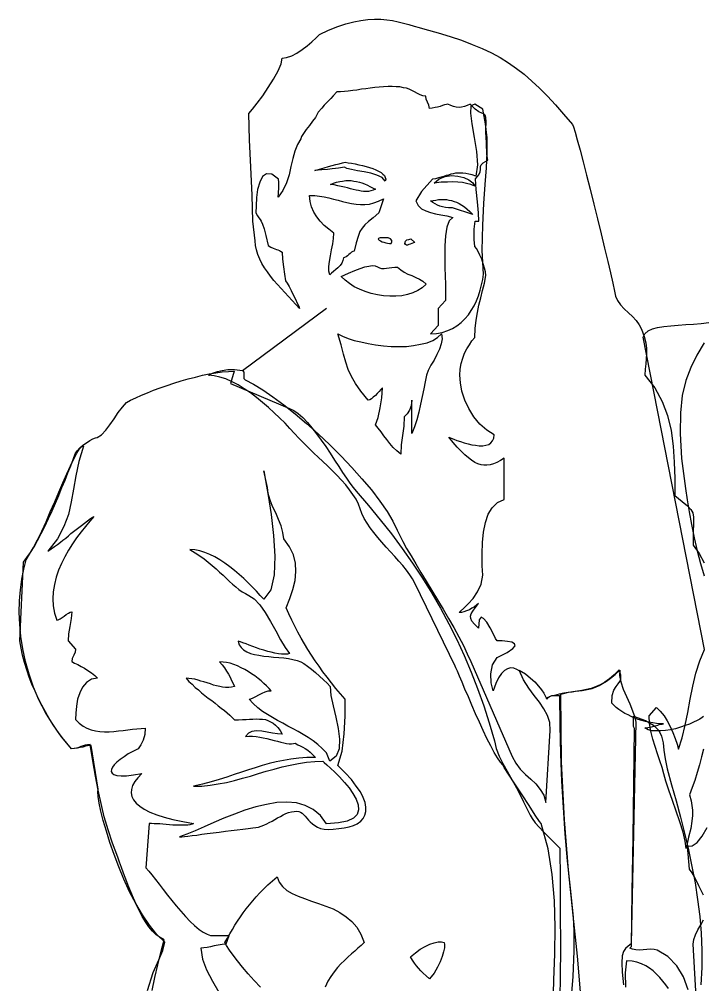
# Model space of a CAD drawing. Extents: x 136.04 to 137.08, y 53.79 to 55.57.
# Drawn here: x 136.037 to 136.538, y 54.812 to 55.52 of the extents above; entities that cross this region are included whole.
import ezdxf

# ---------------------------------------------------------------- set-up
doc = ezdxf.new("R2010")
doc.units = 0
doc.layers.get('0').update_dxf_attribs({"linetype": 'CONTINUOUS'})

msp = doc.modelspace()

# ---------------------------------------------------------------- linework, layer by layer
msp.add_line((136.20081, 55.26211), (136.26242, 55.30786))
at = {"linetype": 'CONTINUOUS'}
for points in [[(136.40413, 55.04194), (136.40204, 55.04307), (136.39978, 55.04402), (136.39731, 55.04421), (136.39504, 55.04365), (136.39296, 55.04232), (136.39069, 55.04005), (136.3886, 55.03702), (136.38652, 55.03285), (136.38463, 55.02756), (136.38311, 55.03323), (136.38292, 55.03986), (136.38425, 55.04649), (136.38747, 55.05198), (136.39485, 55.05557), (136.39902, 55.05841), (136.40072, 55.06049), (136.40034, 55.06201), (136.39826, 55.06315), (136.39504, 55.06371), (136.39125, 55.06409), (136.38747, 55.06409), (136.38633, 55.06579), (136.38463, 55.06939), (136.38236, 55.07355), (136.38009, 55.07772), (136.37763, 55.08056), (136.37573, 55.08151), (136.37441, 55.07942), (136.37383, 55.07337), (136.371, 55.07621), (136.3691, 55.07848), (136.36816, 55.08037), (136.36797, 55.08208), (136.36854, 55.08378), (136.36967, 55.08586), (136.37138, 55.08832), (136.37383, 55.09154), (136.3727, 55.09041), (136.371, 55.08908), (136.3691, 55.08794), (136.36721, 55.08681), (136.36513, 55.08605), (136.36305, 55.0853), (136.36134, 55.08492), (136.35983, 55.08492), (136.36077, 55.08586), (136.36305, 55.08794), (136.36626, 55.09116), (136.36986, 55.09514), (136.37327, 55.10006), (136.37592, 55.10574), (136.37705, 55.11218), (136.37649, 55.11899), (136.37649, 55.12789), (136.37687, 55.13622), (136.37763, 55.14379), (136.37895, 55.1508), (136.38103, 55.15685), (136.38387, 55.16159), (136.38785, 55.16537), (136.39277, 55.16764), (136.39277, 55.19793), (136.38993, 55.19623), (136.38727, 55.1949), (136.38482, 55.19377), (136.38254, 55.19301), (136.38009, 55.19282), (136.37781, 55.19282), (136.37573, 55.19301), (136.37346, 55.19377), (136.37119, 55.1949), (136.36872, 55.19641), (136.36645, 55.19812), (136.36381, 55.20039), (136.36115, 55.20305), (136.35832, 55.20607), (136.35528, 55.20948), (136.35206, 55.21327), (136.35377, 55.2127), (136.35585, 55.21194), (136.35812, 55.21099), (136.36077, 55.21005), (136.36343, 55.20929), (136.36626, 55.20854), (136.36892, 55.20778), (136.37176, 55.2074), (136.37441, 55.20702), (136.37705, 55.20702), (136.37933, 55.2074), (136.38141, 55.20796), (136.38292, 55.2091), (136.38425, 55.21061), (136.38501, 55.21251), (136.38538, 55.21516), (136.37989, 55.21838), (136.37478, 55.22292), (136.37043, 55.22822), (136.36683, 55.23428), (136.36399, 55.24053), (136.36172, 55.24696), (136.36059, 55.25321), (136.36021, 55.25889), (136.36039, 55.26324), (136.36115, 55.26741), (136.36229, 55.27119), (136.36361, 55.27479), (136.36532, 55.27801), (136.36721, 55.28104), (136.3691, 55.28388), (136.37119, 55.28634), (136.37138, 55.29296), (136.37214, 55.29903), (136.37308, 55.3047), (136.37421, 55.31019), (136.37554, 55.31549), (136.37687, 55.3208), (136.37819, 55.32629), (136.37933, 55.33178), (136.37914, 55.33442), (136.37838, 55.33726), (136.37743, 55.34048), (136.3763, 55.3437), (136.37497, 55.34673), (136.37365, 55.34938), (136.37232, 55.35165), (136.37119, 55.35317), (136.37081, 55.35828), (136.37062, 55.36585), (136.37138, 55.37172), (136.37421, 55.37153), (136.37383, 55.37777), (136.37308, 55.38592), (136.37214, 55.39481), (136.37176, 55.40258), (136.37403, 55.4056), (136.37516, 55.40769), (136.37535, 55.40939), (136.37535, 55.41072), (136.37535, 55.41167), (136.37592, 55.41298), (136.37743, 55.4145), (136.38065, 55.4164), (136.38009, 55.42056), (136.37971, 55.42908), (136.37933, 55.43684), (136.37933, 55.43893), (136.37952, 55.44441), (136.37933, 55.44763), (136.37876, 55.44933), (136.37781, 55.45028), (136.3763, 55.45085), (136.37421, 55.45179), (136.37138, 55.45369), (136.36778, 55.45728), (136.3657, 55.45634), (136.36361, 55.45558), (136.36153, 55.4552), (136.35964, 55.45501), (136.35756, 55.4552), (136.35548, 55.45558), (136.35358, 55.45634), (136.3515, 55.45728), (136.35037, 55.4571), (136.34904, 55.45691), (136.34752, 55.45634), (136.34582, 55.45577), (136.34393, 55.4552), (136.34203, 55.45482), (136.33995, 55.45444), (136.33786, 55.45426), (136.33749, 55.45653), (136.33655, 55.4588), (136.3356, 55.46108), (136.33522, 55.46334), (136.33313, 55.46353), (136.33106, 55.46429), (136.32916, 55.46524), (136.32708, 55.46637), (136.325, 55.46751), (136.3231, 55.46846), (136.32102, 55.46921), (136.31893, 55.4694), (136.31629, 55.46997), (136.31345, 55.47016), (136.3106, 55.47035), (136.30758, 55.47035), (136.30436, 55.47016), (136.30114, 55.46978), (136.29792, 55.46959), (136.29452, 55.46902), (136.2913, 55.46864), (136.28808, 55.46826), (136.28467, 55.4677), (136.28165, 55.46732), (136.27843, 55.46694), (136.27559, 55.46656), (136.27274, 55.46637), (136.2701, 55.46637), (136.26745, 55.46353), (136.26574, 55.46145), (136.26423, 55.46013), (136.26328, 55.45899), (136.26214, 55.45804), (136.26082, 55.45653), (136.25892, 55.45444), (136.25628, 55.45161), (136.25571, 55.45009), (136.25439, 55.44763), (136.2523, 55.44498), (136.25003, 55.44176), (136.24757, 55.43873), (136.24548, 55.43589), (136.24416, 55.43362), (136.24359, 55.43192), (136.24113, 55.42794), (136.23924, 55.42302), (136.23773, 55.41753), (136.2364, 55.41167), (136.23507, 55.4056), (136.23318, 55.39974), (136.23053, 55.39405), (136.22713, 55.38914), (136.22731, 55.39216), (136.2275, 55.39633), (136.2275, 55.40012), (136.22731, 55.40238), (136.22239, 55.40598), (136.21842, 55.40636), (136.21558, 55.40428), (136.21349, 55.40012), (136.21198, 55.39481), (136.21122, 55.38894), (136.21084, 55.38289), (136.21065, 55.37777), (136.21198, 55.3755), (136.21293, 55.37399), (136.21387, 55.37286), (136.21463, 55.37153), (136.21558, 55.36945), (136.21671, 55.36604), (136.21804, 55.36112), (136.21974, 55.35373), (136.22163, 55.3526), (136.22333, 55.35184), (136.22466, 55.35127), (136.2258, 55.35089), (136.22675, 55.35051), (136.22788, 55.35013), (136.22882, 55.34957), (136.22996, 55.349), (136.23015, 55.34389), (136.23091, 55.33821), (136.23166, 55.33272), (136.23242, 55.32799), (136.23356, 55.32629), (136.23507, 55.32382), (136.23659, 55.3208), (136.2381, 55.31758), (136.23962, 55.31454), (136.24095, 55.31152), (136.24208, 55.30925), (136.24264, 55.30773), (136.23999, 55.31057), (136.23735, 55.31341), (136.23469, 55.31644), (136.23186, 55.31928), (136.2292, 55.32231), (136.22655, 55.32515), (136.22391, 55.32818), (136.22144, 55.3314), (136.21917, 55.33442), (136.2169, 55.33745), (136.215, 55.34067), (136.21349, 55.34389), (136.21217, 55.34711), (136.21103, 55.35051), (136.21047, 55.35373), (136.21027, 55.35714), (136.20838, 55.37153), (136.208, 55.39065), (136.20705, 55.41109), (136.20592, 55.43135), (136.20554, 55.45047), (136.20819, 55.45369), (136.2116, 55.45804), (136.21576, 55.46353), (136.21974, 55.46959), (136.22371, 55.47565), (136.22693, 55.4817), (136.2292, 55.48682), (136.22996, 55.49098), (136.23318, 55.49155), (136.23697, 55.49287), (136.24075, 55.49477), (136.24454, 55.49742), (136.24833, 55.50007), (136.25173, 55.5031), (136.25476, 55.50594), (136.25722, 55.5084), (136.26404, 55.51162), (136.27066, 55.51427), (136.27672, 55.51616), (136.2824, 55.51767), (136.2877, 55.51881), (136.29281, 55.51938), (136.29774, 55.51957), (136.30228, 55.51957), (136.30663, 55.51919), (136.3108, 55.51862), (136.31496, 55.51767), (136.31893, 55.51673), (136.32273, 55.51578), (136.3267, 55.51465), (136.33048, 55.51351), (136.33446, 55.51238), (136.3443, 55.50972), (136.3532, 55.50689), (136.36153, 55.50423), (136.3693, 55.5012), (136.37649, 55.49818), (136.3833, 55.49496), (136.38974, 55.49155), (136.3958, 55.48776), (136.40167, 55.4836), (136.40735, 55.47925), (136.41302, 55.47432), (136.41871, 55.46902), (136.42438, 55.46334), (136.43025, 55.45691), (136.43631, 55.45009), (136.44275, 55.44252), (136.4435, 55.44082), (136.44483, 55.43684), (136.44634, 55.43116), (136.44843, 55.42378), (136.4507, 55.41507), (136.45316, 55.40541), (136.45581, 55.395), (136.45846, 55.38421), (136.46111, 55.37323), (136.46376, 55.36226), (136.46622, 55.35184), (136.46868, 55.34219), (136.47058, 55.33367), (136.47228, 55.32629), (136.4736, 55.32042), (136.47436, 55.31663), (136.47587, 55.31341), (136.47796, 55.31038), (136.4808, 55.30736), (136.48383, 55.30451), (136.48667, 55.30167), (136.48951, 55.29883), (136.49178, 55.29561), (136.49329, 55.2924), (136.49538, 55.2871), (136.49651, 55.28255), (136.49708, 55.27839), (136.49708, 55.2746), (136.49689, 55.27082), (136.49651, 55.26703), (136.49613, 55.26324), (136.49594, 55.25889), (136.50313, 55.24942), (136.50844, 55.23958), (136.51241, 55.22917), (136.51506, 55.21819), (136.51657, 55.20683), (136.51733, 55.1951), (136.51771, 55.18317), (136.51771, 55.17067), (136.5232, 55.16613), (136.52699, 55.16291), (136.52945, 55.16045), (136.53097, 55.1578), (136.53153, 55.15477), (136.53153, 55.15022), (136.53134, 55.1436), (136.53115, 55.13413), (136.5357, 55.12807), (136.5393, 55.12126)], [(136.37194, 55.40465), (136.3693, 55.4056), (136.36683, 55.40617), (136.36456, 55.40655), (136.36248, 55.40693), (136.36059, 55.40693), (136.3587, 55.40693), (136.35699, 55.40674), (136.35528, 55.40636), (136.35358, 55.40598), (136.35188, 55.40541), (136.35017, 55.40503), (136.34847, 55.40447), (136.34657, 55.4039), (136.34468, 55.40334), (136.34241, 55.40276), (136.34014, 55.40238), (136.332, 55.3933), (136.32802, 55.38648), (136.32973, 55.38308), (136.33219, 55.38061), (136.33522, 55.3791), (136.33862, 55.37797), (136.34241, 55.37702), (136.34639, 55.37626), (136.35074, 55.3755), (136.3551, 55.37437), (136.35244, 55.3719), (136.35074, 55.36717), (136.34979, 55.36093), (136.34923, 55.35355), (136.34923, 55.34559), (136.34923, 55.33802), (136.34941, 55.3312), (136.34961, 55.32571), (136.34961, 55.3136), (136.3443, 55.30754), (136.3443, 55.29523), (136.33881, 55.28918), (136.34317, 55.28937), (136.34733, 55.29012), (136.35131, 55.29145), (136.35472, 55.29296), (136.35812, 55.29505), (136.36115, 55.29732), (136.36381, 55.29997), (136.36645, 55.303), (136.36854, 55.30622), (136.37062, 55.30963), (136.37232, 55.31322), (136.37383, 55.31701), (136.37516, 55.32098), (136.37611, 55.32496), (136.37705, 55.32893), (136.37763, 55.33291), (136.37667, 55.35013), (136.37705, 55.36869), (136.37781, 55.38459), (136.37876, 55.39841), (136.37971, 55.41072), (136.38027, 55.42207), (136.38027, 55.43268), (136.37914, 55.4429), (136.37705, 55.45369), (136.37119, 55.45748), (136.36834, 55.45615), (136.36797, 55.45085), (136.3691, 55.4429), (136.37081, 55.43306), (136.37251, 55.42264), (136.37308, 55.4128), (136.37194, 55.40465)], [(136.27615, 55.41488), (136.27843, 55.4145), (136.28089, 55.41412), (136.28354, 55.41356), (136.28619, 55.41298), (136.28884, 55.41242), (136.29149, 55.41167), (136.29395, 55.41091), (136.29641, 55.41015), (136.29868, 55.4092), (136.30058, 55.40825), (136.30247, 55.40731), (136.3038, 55.40617), (136.30493, 55.40503), (136.30549, 55.40371), (136.30587, 55.40238), (136.30549, 55.40106), (136.30322, 55.40352), (136.29944, 55.40541), (136.29489, 55.40693), (136.28998, 55.40787), (136.28524, 55.40863), (136.28089, 55.40939), (136.27748, 55.41015), (136.27559, 55.41109), (136.27426, 55.41091), (136.27274, 55.41072), (136.27123, 55.41053), (136.26915, 55.41034), (136.26669, 55.40996), (136.26328, 55.40958), (136.25912, 55.4092), (136.25381, 55.40882), (136.25741, 55.40977), (136.26082, 55.41072), (136.26385, 55.41167), (136.26669, 55.41242), (136.26934, 55.41318), (136.2718, 55.41374), (136.27407, 55.41431), (136.27615, 55.41488)], [(136.26536, 55.3986), (136.26763, 55.39954), (136.2699, 55.4003), (136.27218, 55.40068), (136.27426, 55.40106), (136.27653, 55.40144), (136.27843, 55.40144), (136.28051, 55.40144), (136.28259, 55.40106), (136.28448, 55.40068), (136.28656, 55.4003), (136.28846, 55.39974), (136.29035, 55.39898), (136.29243, 55.39803), (136.29433, 55.39709), (136.29622, 55.39614), (136.2983, 55.395), (136.2966, 55.39425), (136.29489, 55.39387), (136.29319, 55.39349), (136.29149, 55.3933), (136.2896, 55.39349), (136.28789, 55.39368), (136.286, 55.39405), (136.2841, 55.39443), (136.28202, 55.39481), (136.27994, 55.39538), (136.27785, 55.39595), (136.27559, 55.39652), (136.27312, 55.39709), (136.27066, 55.39765), (136.26801, 55.39822), (136.26536, 55.3986)], [(136.34146, 55.39954), (136.34506, 55.40258), (136.34941, 55.40428), (136.35415, 55.40503), (136.3587, 55.40465), (136.36305, 55.40371), (136.36683, 55.40201), (136.36967, 55.39974), (136.37119, 55.39727), (136.36816, 55.39841), (136.36513, 55.39936), (136.3621, 55.39992), (136.3587, 55.4003), (136.3551, 55.40049), (136.35112, 55.4003), (136.34657, 55.40012), (136.34146, 55.39954)], [(136.25003, 55.39046), (136.25381, 55.39046), (136.25741, 55.39008), (136.26082, 55.38952), (136.26423, 55.38876), (136.26763, 55.38781), (136.27104, 55.38705), (136.27426, 55.3861), (136.27748, 55.38535), (136.2807, 55.38459), (136.2841, 55.38421), (136.28732, 55.38383), (136.29054, 55.38383), (136.29395, 55.38421), (136.29716, 55.38497), (136.30058, 55.3863), (136.30417, 55.388), (136.30076, 55.37777), (136.2966, 55.37418), (136.29319, 55.37134), (136.29054, 55.36907), (136.28865, 55.36661), (136.28694, 55.36395), (136.28562, 55.36036), (136.28429, 55.35582), (136.28278, 55.34957), (136.28183, 55.34938), (136.2807, 55.34881), (136.27975, 55.34806), (136.27881, 55.3473), (136.27785, 55.34635), (136.27691, 55.34559), (136.27577, 55.34502), (136.27483, 55.34484), (136.27445, 55.34275), (136.27369, 55.34086), (136.27237, 55.33916), (136.27085, 55.33745), (136.26934, 55.33613), (136.26763, 55.3348), (136.26612, 55.33348), (136.26499, 55.33234), (136.26423, 55.335), (136.26423, 55.3384), (136.26461, 55.34219), (136.26536, 55.34635), (136.26612, 55.35071), (136.26707, 55.35506), (136.26763, 55.35904), (136.26783, 55.36282), (136.26423, 55.36566), (136.26082, 55.3685), (136.25779, 55.37153), (136.25533, 55.37475), (136.25306, 55.37834), (136.25135, 55.38213), (136.25041, 55.3861), (136.25003, 55.39046)], [(136.33862, 55.38648), (136.34071, 55.38686), (136.3426, 55.38705), (136.34468, 55.38743), (136.34657, 55.38743), (136.34847, 55.38743), (136.35037, 55.38743), (136.35226, 55.38705), (136.35415, 55.38667), (136.35604, 55.3861), (136.35774, 55.38554), (136.35983, 55.38459), (136.36172, 55.38345), (136.36361, 55.38213), (136.36551, 55.38043), (136.36759, 55.37872), (136.36967, 55.37664), (136.35472, 55.38137), (136.35188, 55.38137), (136.34961, 55.38175), (136.34752, 55.38213), (136.34563, 55.3827), (136.34393, 55.38345), (136.34222, 55.38441), (136.34052, 55.38535), (136.33862, 55.38648)], [(136.30038, 55.35846), (136.30114, 55.35771), (136.30209, 55.35714), (136.30322, 55.35657), (136.30455, 55.35619), (136.30587, 55.35582), (136.3072, 55.35544), (136.30853, 55.35525), (136.30985, 55.35525), (136.31042, 55.35639), (136.31023, 55.35752), (136.30929, 55.35866), (136.30777, 55.35941), (136.30644, 55.35941), (136.30493, 55.35941), (136.3038, 55.35941), (136.30266, 55.35941), (136.30171, 55.35941), (136.30095, 55.35922), (136.30058, 55.35884), (136.30038, 55.35846)], [(136.32726, 55.35601), (136.32613, 55.35582), (136.325, 55.35525), (136.32386, 55.35487), (136.32273, 55.35449), (136.32178, 55.35411), (136.32102, 55.35411), (136.32026, 55.35449), (136.31988, 55.35525), (136.32026, 55.35695), (136.3214, 55.3579), (136.32291, 55.35828), (136.32424, 55.35866), (136.32726, 55.35601)], [(136.29982, 55.33821), (136.30133, 55.33745), (136.30285, 55.33707), (136.30474, 55.33707), (136.30644, 55.33726), (136.30833, 55.33745), (136.31042, 55.33764), (136.3125, 55.33783), (136.31458, 55.33783), (136.31686, 55.33594), (136.31931, 55.33424), (136.32215, 55.33291), (136.325, 55.33178), (136.32784, 55.33045), (136.33068, 55.32912), (136.33313, 55.32761), (136.33541, 55.32553), (136.33257, 55.32287), (136.32935, 55.3208), (136.32575, 55.31909), (136.32178, 55.31796), (136.31762, 55.31701), (136.31326, 55.31663), (136.30891, 55.31663), (136.30436, 55.31701), (136.29982, 55.31758), (136.29527, 55.31871), (136.29092, 55.32004), (136.28676, 55.32174), (136.28278, 55.32363), (136.27937, 55.32591), (136.27615, 55.32837), (136.27332, 55.3312), (136.27861, 55.33348), (136.28316, 55.33537), (136.28714, 55.33707), (136.29054, 55.33821), (136.29338, 55.33878), (136.29603, 55.33916), (136.29811, 55.33897), (136.29982, 55.33821)], [(136.53892, 54.98477), (136.5374, 54.97909), (136.53588, 54.97322), (136.53418, 54.96754), (136.53248, 54.96186), (136.53059, 54.95656), (136.52869, 54.95126), (136.52983, 54.94691), (136.53039, 54.94331), (136.53077, 54.9399), (136.53077, 54.93612), (136.53039, 54.93196), (136.52945, 54.92665), (136.52793, 54.92021), (136.52604, 54.91188), (136.52548, 54.91719), (136.52396, 54.92381), (136.5215, 54.93138), (136.51884, 54.93934), (136.51601, 54.94709), (136.51336, 54.95467), (136.51128, 54.96129), (136.50976, 54.9666), (136.50844, 54.97133), (136.50692, 54.97625), (136.50502, 54.98137), (136.50333, 54.98666), (136.50162, 54.99215), (136.50029, 54.99783), (136.49935, 55.00351), (136.49897, 55.00919), (136.50427, 55.01525), (136.50711, 55.0126), (136.50995, 55.00919), (136.51222, 55.00541), (136.51449, 55.00124), (136.51639, 54.99688), (136.51809, 54.99253), (136.51942, 54.98837), (136.52055, 54.98477), (136.5232, 54.9931), (136.52548, 55.00219), (136.52737, 55.01165), (136.52907, 55.02131), (136.53097, 55.03096), (136.53324, 55.04043), (136.53608, 55.04951), (136.53968, 55.05784), (136.49462, 55.28672), (136.49594, 55.28918), (136.49822, 55.29126), (136.50143, 55.29278), (136.50522, 55.29372), (136.50976, 55.29448), (136.51487, 55.29505), (136.52036, 55.29543), (136.52586, 55.29581), (136.53153, 55.29618), (136.53721, 55.29656), (136.5427, 55.29732)], [(136.27085, 55.28899), (136.27426, 55.28728), (136.27823, 55.28577), (136.28278, 55.28426), (136.2877, 55.28312), (136.293, 55.28199), (136.29849, 55.28104), (136.30417, 55.28028), (136.30985, 55.2799), (136.31553, 55.27972), (136.32102, 55.2799), (136.32632, 55.28047), (136.33144, 55.28141), (136.33617, 55.28255), (136.34033, 55.28426), (136.34393, 55.28634), (136.34677, 55.28899), (136.34715, 55.28539), (136.34657, 55.28179), (136.34525, 55.27782), (136.34336, 55.27384), (136.34128, 55.26987), (136.339, 55.26608), (136.33711, 55.2623), (136.33579, 55.2587), (136.33484, 55.25397), (136.3337, 55.24867), (136.33257, 55.24318), (136.33144, 55.2375), (136.33011, 55.23163), (136.32859, 55.22614), (136.32689, 55.22084), (136.325, 55.21611), (136.325, 55.24034), (136.32462, 55.23636), (136.32329, 55.23314), (136.32159, 55.23049), (136.31951, 55.22822), (136.31913, 55.22141), (136.31818, 55.21459), (136.31724, 55.20778), (136.31686, 55.20096), (136.31402, 55.20323), (136.31136, 55.20588), (136.30891, 55.20872), (136.30663, 55.21156), (136.30455, 55.2144), (136.30247, 55.21724), (136.30038, 55.21989), (136.29849, 55.22236), (136.30038, 55.22784), (136.3019, 55.23485), (136.30304, 55.24223), (136.30342, 55.24942), (136.30228, 55.24829), (136.30095, 55.24677), (136.29963, 55.24545), (136.2983, 55.24393), (136.29678, 55.24261), (136.29547, 55.24147), (136.29414, 55.24071), (136.293, 55.24053), (136.2877, 55.24696), (136.28372, 55.25264), (136.2807, 55.25775), (136.27843, 55.26286), (136.27672, 55.26835), (136.27502, 55.27422), (136.27312, 55.28104), (136.27085, 55.28899)], [(136.5393, 55.28255), (136.53399, 55.27346), (136.52945, 55.26438), (136.52586, 55.25491), (136.5232, 55.24393), (136.52188, 55.23125), (136.52169, 55.21611), (136.52282, 55.19774), (136.52566, 55.17579), (136.5268, 55.16746), (136.52831, 55.15855), (136.53002, 55.14928), (136.53191, 55.13962), (136.53418, 55.13016), (136.53664, 55.12088), (136.5393, 55.1118)], [(136.13474, 54.80795), (136.13664, 54.81742), (136.13871, 54.8267), (136.14099, 54.83578), (136.14344, 54.84506), (136.14042, 54.84658), (136.13758, 54.84865), (136.13493, 54.85131), (136.13228, 54.85453), (136.12982, 54.85812), (136.12736, 54.8621), (136.12509, 54.86645), (136.123, 54.871), (136.12092, 54.87554), (136.11902, 54.88027), (136.11713, 54.88482), (136.11543, 54.88936), (136.11373, 54.8939), (136.11221, 54.89806), (136.11069, 54.90185), (136.10938, 54.90545), (136.10558, 54.91586), (136.10236, 54.92552), (136.09953, 54.93517), (136.09725, 54.94482), (136.09498, 54.95467), (136.09309, 54.96489), (136.0912, 54.97606), (136.08912, 54.98817), (136.08723, 54.98799), (136.08552, 54.98761), (136.08401, 54.98723), (136.0823, 54.98666), (136.08079, 54.9859), (136.07927, 54.98553), (136.07738, 54.98515), (136.07548, 54.98496), (136.07208, 54.98912), (136.06867, 54.99329), (136.06526, 54.99783), (136.06223, 55.00237), (136.05921, 55.00711), (136.05637, 55.01203), (136.05371, 55.01695), (136.05106, 55.02207), (136.04879, 55.02718), (136.04652, 55.03229), (136.04444, 55.03758), (136.04273, 55.04289), (136.04103, 55.04819), (136.03971, 55.05349), (136.03857, 55.05879), (136.03762, 55.06409), (136.04027, 55.12183), (136.04273, 55.12505), (136.04539, 55.12883), (136.04804, 55.133), (136.05068, 55.13773), (136.05333, 55.14265), (136.05599, 55.14795), (136.05864, 55.15364), (136.06128, 55.15931), (136.06375, 55.16499), (136.06621, 55.17067), (136.06848, 55.17635), (136.07075, 55.18184), (136.07283, 55.18714), (136.07492, 55.19225), (136.07662, 55.19699), (136.07832, 55.20115), (136.07965, 55.20343), (136.08154, 55.2055), (136.08381, 55.20759), (136.08647, 55.20929), (136.08892, 55.21081), (136.0912, 55.21213), (136.09309, 55.21289), (136.09442, 55.21307), (136.09745, 55.21497), (136.10067, 55.21838), (136.10369, 55.22236), (136.10672, 55.22689), (136.10975, 55.23144), (136.11278, 55.23542), (136.11581, 55.23863), (136.11884, 55.24053), (136.12262, 55.24223), (136.12679, 55.24413), (136.13114, 55.24582), (136.13569, 55.24772), (136.14061, 55.24942), (136.14553, 55.25132), (136.15064, 55.25284), (136.15594, 55.25453), (136.16106, 55.25605), (136.16635, 55.25737), (136.17146, 55.2587), (136.17639, 55.25964), (136.18131, 55.26059), (136.18604, 55.26116), (136.19058, 55.26154), (136.19475, 55.26173), (136.1921, 55.25264)], [(136.42855, 54.79659), (136.42911, 54.81552), (136.42987, 54.83483), (136.43006, 54.85415), (136.42968, 54.87346), (136.42798, 54.89277), (136.42495, 54.9117), (136.41984, 54.93025), (136.41871, 54.93158), (136.41549, 54.93631), (136.41094, 54.94331), (136.40583, 54.95126), (136.40053, 54.9594), (136.39598, 54.96641), (136.39277, 54.97133), (136.39163, 54.97322), (136.38993, 54.97511), (136.38785, 54.97833), (136.38538, 54.98231), (136.38292, 54.98704), (136.38009, 54.99253), (136.37743, 54.9984), (136.37459, 55.00446), (136.37176, 55.0107), (136.36892, 55.01695), (136.36645, 55.02301), (136.36399, 55.02869), (136.36191, 55.0338), (136.36001, 55.03816), (136.3585, 55.04175), (136.35737, 55.04421), (136.3568, 55.04554), (136.32726, 55.1063), (136.32556, 55.10952), (136.32348, 55.11256), (136.32102, 55.11596), (136.31837, 55.11918), (136.31553, 55.12258), (136.3125, 55.126), (136.30929, 55.1294), (136.30625, 55.13281), (136.30304, 55.1364), (136.3, 55.13982), (136.29716, 55.14341), (136.29452, 55.14682), (136.29225, 55.15042), (136.29016, 55.15382), (136.28846, 55.15742), (136.28714, 55.16083), (136.28581, 55.16424), (136.2841, 55.16783), (136.28183, 55.17124), (136.27937, 55.17484), (136.27653, 55.17843), (136.2735, 55.18184), (136.2701, 55.18544), (136.26669, 55.18885), (136.26328, 55.19225), (136.25988, 55.19547), (136.25646, 55.19869), (136.25306, 55.20172), (136.25003, 55.20474), (136.24719, 55.20759), (136.24454, 55.21005), (136.24226, 55.21251), (136.23905, 55.21611), (136.23564, 55.2197), (136.23204, 55.22349), (136.22807, 55.22747), (136.22409, 55.23125), (136.21993, 55.23504), (136.21558, 55.23882), (136.21122, 55.24242), (136.20667, 55.24582), (136.20213, 55.24886), (136.19759, 55.2517), (136.19323, 55.25397), (136.18869, 55.25605), (136.18434, 55.25737), (136.18017, 55.25832), (136.17601, 55.2587), (136.17639, 55.25889), (136.17772, 55.25964), (136.17961, 55.26059), (136.18245, 55.26154), (136.18585, 55.2623), (136.19021, 55.26286), (136.19513, 55.26286), (136.20081, 55.26211)], [(136.20081, 55.26211), (136.20194, 55.26097), (136.20194, 55.2587), (136.20176, 55.25643), (136.20289, 55.25529), (136.20895, 55.25226), (136.21576, 55.2481), (136.22315, 55.24299), (136.2311, 55.23712), (136.23943, 55.23049), (136.24775, 55.2233), (136.25628, 55.21573), (136.26479, 55.20778), (136.27312, 55.19945), (136.28107, 55.19112), (136.28846, 55.18279), (136.29547, 55.17465), (136.30152, 55.16651), (136.30682, 55.15893), (136.31098, 55.15174), (136.3142, 55.14511), (136.3161, 55.14133), (136.31837, 55.13698), (136.32121, 55.13187), (136.32442, 55.12638), (136.32784, 55.1205), (136.33162, 55.11425), (136.3356, 55.10782), (136.33957, 55.10101), (136.34374, 55.09419), (136.3479, 55.08737), (136.35188, 55.08056), (136.35585, 55.07375), (136.35945, 55.06712), (136.36286, 55.06068), (136.3657, 55.05462), (136.36834, 55.04895), (136.39845, 54.97928), (136.40129, 54.97435), (136.40451, 54.97), (136.40829, 54.96622), (136.41227, 54.96281), (136.41586, 54.95922), (136.41908, 54.95524), (136.42173, 54.95089), (136.42324, 54.94558), (136.42646, 54.9984), (136.42609, 55.00427), (136.42438, 55.00938), (136.42173, 55.0143), (136.41851, 55.01903), (136.41473, 55.02396), (136.41075, 55.02945), (136.40697, 55.03551), (136.40375, 55.0427), (136.40829, 55.03986), (136.41208, 55.03683), (136.41529, 55.03399), (136.41795, 55.03096), (136.42003, 55.02812), (136.42173, 55.02566), (136.42306, 55.0232), (136.424, 55.02131), (136.42495, 55.02245), (136.4259, 55.0232), (136.42666, 55.02358), (136.4276, 55.02396), (136.42873, 55.02414), (136.42987, 55.02414), (136.43139, 55.02414), (136.43328, 55.02414), (136.43347, 55.00199), (136.43404, 54.98117), (136.43479, 54.96129), (136.43593, 54.94198), (136.43726, 54.92268), (136.43896, 54.90299), (136.44104, 54.88273), (136.44331, 54.86153), (136.44388, 54.85169), (136.44369, 54.83673), (136.44293, 54.81799), (136.44142, 54.79735)], [(136.1921, 55.25264), (136.23545, 55.23447), (136.23848, 55.23296), (136.2417, 55.23069), (136.24511, 55.22765), (136.24851, 55.22405), (136.25173, 55.22008), (136.25514, 55.21573), (136.25855, 55.21118), (136.26195, 55.20645), (136.26517, 55.20153), (136.26839, 55.19661), (136.27142, 55.19188), (136.27426, 55.18752), (136.2771, 55.18335), (136.27956, 55.17957), (136.28202, 55.17635), (136.2841, 55.1737), (136.29319, 55.16329), (136.30171, 55.15288), (136.31004, 55.14247), (136.31799, 55.13187), (136.32556, 55.12107), (136.33275, 55.11009), (136.33957, 55.09912), (136.34601, 55.08794), (136.35226, 55.07659), (136.35794, 55.06504), (136.36343, 55.0533), (136.36854, 55.04118), (136.37327, 55.02907), (136.37781, 55.01657), (136.38179, 55.00389), (136.38558, 54.99083), (136.3869, 54.98515), (136.38898, 54.97966), (136.39163, 54.97417), (136.39485, 54.96849), (136.39864, 54.96205), (136.40261, 54.95467), (136.40697, 54.94615), (136.4117, 54.93631), (136.41322, 54.93385), (136.41549, 54.93082), (136.41833, 54.9276), (136.42155, 54.92419), (136.42495, 54.92078), (136.42817, 54.91756), (136.43101, 54.91454), (136.43347, 54.91208), (136.43366, 54.88879), (136.43385, 54.86493), (136.43404, 54.84052), (136.43385, 54.81628), (136.43328, 54.79186)], [(136.13114, 54.80777), (136.1355, 54.82101), (136.13947, 54.83029), (136.1425, 54.83711), (136.14402, 54.84316), (136.13815, 54.84885), (136.13266, 54.85566), (136.12755, 54.86323), (136.12262, 54.87156), (136.11808, 54.88027), (136.11391, 54.88936), (136.11013, 54.89844), (136.10672, 54.90753), (136.10369, 54.91624), (136.10105, 54.92457), (136.09877, 54.93233), (136.09707, 54.93934), (136.09574, 54.9452), (136.09498, 54.95013), (136.0948, 54.95353), (136.09498, 54.95542), (136.08987, 54.98742), (136.08874, 54.98742), (136.08723, 54.98723), (136.08571, 54.98686), (136.08381, 54.98628), (136.08192, 54.9859), (136.07984, 54.98553), (136.07776, 54.98515), (136.07548, 54.98496), (136.06829, 54.99367), (136.06204, 55.00257), (136.05637, 55.01165), (136.05164, 55.02093), (136.04766, 55.0302), (136.04444, 55.03967), (136.04179, 55.04895), (136.03989, 55.05822), (136.03838, 55.06731), (136.03762, 55.07621), (136.03724, 55.08492), (136.03744, 55.09343), (136.038, 55.10157), (136.03913, 55.10934), (136.04046, 55.11672), (136.04217, 55.12354), (136.04482, 55.12751), (136.04766, 55.13243), (136.05068, 55.13811), (136.05371, 55.14455), (136.05693, 55.15136), (136.05997, 55.15855), (136.06318, 55.16594), (136.06621, 55.17313), (136.06924, 55.17995), (136.07208, 55.18657), (136.07473, 55.19244), (136.07719, 55.19755), (136.07946, 55.20172), (136.08135, 55.20474), (136.08306, 55.20645), (136.08419, 55.20664), (136.08079, 55.19547), (136.0787, 55.18506), (136.077, 55.17521), (136.0753, 55.16594), (136.07321, 55.15666), (136.06999, 55.14777), (136.06526, 55.13887), (136.05826, 55.12978), (136.06072, 55.13149), (136.06299, 55.13319), (136.06526, 55.1347), (136.06735, 55.1364), (136.06924, 55.13792), (136.07132, 55.13944), (136.07321, 55.14095), (136.0751, 55.14265), (136.077, 55.14417), (136.0789, 55.14569), (136.08097, 55.1472), (136.08287, 55.14871), (136.08495, 55.15042), (136.08723, 55.15193), (136.0895, 55.15364), (136.09196, 55.15533), (136.08892, 55.15174), (136.08571, 55.14795), (136.08249, 55.14398), (136.07927, 55.13962), (136.07624, 55.13508), (136.07341, 55.13054), (136.07057, 55.12562), (136.0681, 55.12069), (136.06602, 55.11577), (136.06432, 55.11066), (136.06299, 55.10536), (136.06204, 55.10006), (136.06186, 55.09495), (136.06204, 55.08965), (136.06299, 55.08435), (136.0647, 55.07924), (136.06583, 55.07942), (136.06715, 55.08018), (136.06867, 55.08113), (136.07019, 55.08226), (136.0717, 55.0834), (136.07321, 55.08435), (136.07454, 55.0851), (136.07568, 55.0853), (136.0753, 55.08037), (136.07435, 55.07469), (136.07341, 55.0692), (136.07303, 55.06409), (136.07852, 55.05803), (136.07814, 55.05576), (136.07719, 55.05349), (136.07605, 55.05122), (136.07568, 55.04895), (136.07776, 55.04781), (136.08021, 55.04667), (136.08268, 55.04535), (136.08514, 55.04402), (136.0876, 55.04232), (136.09006, 55.04062), (136.09252, 55.03872), (136.09461, 55.03664), (136.09006, 55.03589), (136.08647, 55.03361), (136.08363, 55.0302), (136.08154, 55.02604), (136.08003, 55.02131), (136.07908, 55.01619), (136.0787, 55.01108), (136.07852, 55.00635), (136.08116, 55.0037), (136.08401, 55.00161), (136.08685, 55.0001), (136.08987, 54.99897), (136.09309, 54.99802), (136.09631, 54.99764), (136.09972, 54.99745), (136.10312, 54.99745), (136.10653, 54.99764), (136.10994, 54.99802), (136.11335, 54.9984), (136.11676, 54.99897), (136.12016, 54.99935), (136.12338, 54.99972), (136.1266, 54.99992), (136.12962, 55.0001), (136.12925, 54.99556), (136.12793, 54.99139), (136.12622, 54.9878), (136.12433, 54.98496), (136.12054, 54.98306), (136.11713, 54.98117), (136.11411, 54.97909), (136.11127, 54.9772), (136.1088, 54.97511), (136.10691, 54.97322), (136.10558, 54.97152), (136.10483, 54.96982), (136.10464, 54.9683), (136.10521, 54.96717), (136.10653, 54.96622), (136.1088, 54.96546), (136.11183, 54.96527), (136.11581, 54.96527), (136.12092, 54.96584), (136.12698, 54.96679), (136.12414, 54.96375), (136.12187, 54.96091), (136.12035, 54.95808), (136.1194, 54.95524), (136.11922, 54.95259), (136.11978, 54.94994), (136.12092, 54.94747), (136.123, 54.9452), (136.12565, 54.94293), (136.12887, 54.94066), (136.13304, 54.93858), (136.13795, 54.93669), (136.14344, 54.93498), (136.14988, 54.93327), (136.15708, 54.93158), (136.16503, 54.93025), (136.1639, 54.92968), (136.16238, 54.9293), (136.16068, 54.92911), (136.15878, 54.92892), (136.1567, 54.92892), (136.15443, 54.92892), (136.15215, 54.92892), (136.1497, 54.92911), (136.14724, 54.9293), (136.14496, 54.92949), (136.1425, 54.92968), (136.14023, 54.92987), (136.13795, 54.93006), (136.13606, 54.93006), (136.13417, 54.93025), (136.13247, 54.93025), (136.13, 54.89768), (136.13209, 54.89541), (136.13436, 54.89257), (136.13701, 54.88917), (136.13966, 54.88576), (136.14269, 54.88179), (136.14591, 54.87781), (136.14913, 54.87384), (136.15235, 54.86986), (136.15575, 54.86589), (136.15916, 54.8621), (136.16257, 54.8585), (136.16579, 54.85547), (136.16901, 54.85263), (136.17203, 54.85055), (136.17487, 54.84903), (136.17752, 54.84809), (136.19078, 54.84809), (136.19078, 54.8479), (136.18869, 54.84184)], [(136.21652, 55.18866), (136.21785, 55.18165), (136.21974, 55.17048), (136.22201, 55.15666), (136.22371, 55.14133), (136.22466, 55.12618), (136.22409, 55.11236), (136.22163, 55.10139), (136.21652, 55.09457), (136.21387, 55.09741), (136.21103, 55.10044), (136.20819, 55.10347), (136.20498, 55.10668), (136.20176, 55.10972), (136.19854, 55.11274), (136.19494, 55.11558), (136.19154, 55.11842), (136.18794, 55.12107), (136.18434, 55.12334), (136.18055, 55.12562), (136.17696, 55.12732), (136.17317, 55.12883), (136.16957, 55.12997), (136.16597, 55.13073), (136.16238, 55.13092), (136.16617, 55.12865), (136.16957, 55.12638), (136.17279, 55.1241), (136.17582, 55.12183), (136.17866, 55.11937), (136.1815, 55.11691), (136.18396, 55.11445), (136.18661, 55.11218), (136.18888, 55.1099), (136.19134, 55.10763), (136.19361, 55.10555), (136.19589, 55.10365), (136.19816, 55.10176), (136.20062, 55.10006), (136.20308, 55.09874), (136.20554, 55.09741), (136.20951, 55.09495), (136.21349, 55.09059), (136.21747, 55.08492), (136.22144, 55.07829), (136.22523, 55.07148), (136.22882, 55.06484), (136.23224, 55.05917), (136.23545, 55.05482), (136.23375, 55.05444), (136.23186, 55.05424), (136.22958, 55.05444), (136.22731, 55.05462), (136.22466, 55.055), (136.22201, 55.05576), (136.21936, 55.05633), (136.21652, 55.05728), (136.21368, 55.05803), (136.21103, 55.05898), (136.20838, 55.05993), (136.20573, 55.06087), (136.20346, 55.06182), (136.20118, 55.06258), (136.19929, 55.06333), (136.19759, 55.0639), (136.19835, 55.06125), (136.19986, 55.05917), (136.20156, 55.05746), (136.20403, 55.05595), (136.20667, 55.05482), (136.20971, 55.05406), (136.21293, 55.05349), (136.21652, 55.05292), (136.22011, 55.05254), (136.22371, 55.05216), (136.2275, 55.05198), (136.2311, 55.0516), (136.23451, 55.05103), (136.23773, 55.05046), (136.24095, 55.04971), (136.24359, 55.04876), (136.24586, 55.04743), (136.24851, 55.04554), (136.25135, 55.04327), (136.25439, 55.0408), (136.25741, 55.03816), (136.26025, 55.03551), (136.2629, 55.03305), (136.26517, 55.03058), (136.26574, 55.02414), (136.26745, 55.01638), (136.26934, 55.00825), (136.27104, 54.99992), (136.27199, 54.99197), (136.2718, 54.98496), (136.26952, 54.97947), (136.26479, 54.97587), (136.26252, 54.98193), (136.2593, 54.98515), (136.25608, 54.98817), (136.25268, 54.99083), (136.24908, 54.99329), (136.2453, 54.99537), (136.2417, 54.99764), (136.23791, 54.99954), (136.23413, 55.00161), (136.23034, 55.0037), (136.22655, 55.00559), (136.22277, 55.00787), (136.21917, 55.01014), (136.21558, 55.01241), (136.21217, 55.01506), (136.20876, 55.01809), (136.20573, 55.02131), (136.20705, 55.0215), (136.20876, 55.02225), (136.21065, 55.0232), (136.21293, 55.02452), (136.2152, 55.02566), (136.21747, 55.02661), (136.21974, 55.02736), (136.22182, 55.02756), (136.22031, 55.02925), (136.21842, 55.03115), (136.21652, 55.03285), (136.21444, 55.03475), (136.21236, 55.03645), (136.20989, 55.03834), (136.20743, 55.03986), (136.20498, 55.04156), (136.20251, 55.04307), (136.19986, 55.0444), (136.19721, 55.04573), (136.19456, 55.04667), (136.19191, 55.04762), (136.18926, 55.04819), (136.18661, 55.04857), (136.18396, 55.04876), (136.18585, 55.04649), (136.18756, 55.04421), (136.18907, 55.04194), (136.19058, 55.03967), (136.19172, 55.0374), (136.19285, 55.03513), (136.19399, 55.03285), (136.19494, 55.03058), (136.19285, 55.0302), (136.19078, 55.03001), (136.1885, 55.03001), (136.18623, 55.0302), (136.18415, 55.03058), (136.18188, 55.03115), (136.17961, 55.03172), (136.17734, 55.03247), (136.17487, 55.03323), (136.1726, 55.03399), (136.17033, 55.03456), (136.16825, 55.03531), (136.16597, 55.03589), (136.1637, 55.03627), (136.16162, 55.03645), (136.15954, 55.03664), (136.16162, 55.03437), (136.1639, 55.03229), (136.16617, 55.03001), (136.16863, 55.02812), (136.1709, 55.02604), (136.17336, 55.02414), (136.17582, 55.02207), (136.17828, 55.02036), (136.18074, 55.01847), (136.18301, 55.01657), (136.18528, 55.01487), (136.18756, 55.01298), (136.18964, 55.01127), (136.19154, 55.00957), (136.19323, 55.00787), (136.19494, 55.00616), (136.19797, 55.00616), (136.20081, 55.00635), (136.20346, 55.00654), (136.20611, 55.00673), (136.20857, 55.00673), (136.21103, 55.00692), (136.21331, 55.00673), (136.21558, 55.00673), (136.21766, 55.00635), (136.21955, 55.00579), (136.22144, 55.00483), (136.22333, 55.0037), (136.22504, 55.00237), (136.22675, 55.00048), (136.22844, 54.9984), (136.22996, 54.99575), (136.22655, 54.99594), (136.22296, 54.9965), (136.21898, 54.99726), (136.215, 54.99783), (136.21122, 54.99802), (136.20781, 54.99764), (136.20516, 54.99632), (136.20308, 54.99405), (136.20554, 54.99424), (136.20819, 54.99424), (136.21084, 54.99405), (136.21349, 54.99348), (136.21614, 54.9931), (136.2188, 54.99253), (136.22144, 54.99177), (136.22409, 54.99102), (136.22655, 54.99045), (136.22902, 54.98988), (136.23129, 54.98931), (136.23318, 54.98893), (136.23507, 54.98855), (136.23678, 54.98855), (136.23829, 54.98875), (136.23943, 54.98912), (136.24132, 54.98799), (136.24321, 54.98704), (136.24511, 54.9861), (136.24681, 54.98515), (136.2487, 54.98401), (136.25041, 54.9825), (136.2523, 54.98079), (136.25439, 54.97871), (136.24813, 54.97852), (136.24208, 54.97815), (136.2364, 54.97739), (136.23091, 54.97644), (136.22561, 54.97531), (136.22049, 54.97417), (136.21538, 54.97266), (136.21027, 54.97114), (136.20516, 54.96944), (136.20005, 54.96773), (136.19475, 54.96603), (136.18945, 54.96413), (136.18377, 54.96243), (136.1779, 54.96073), (136.17165, 54.95902), (136.16503, 54.95751), (136.17108, 54.9577), (136.17714, 54.95827), (136.18301, 54.95922), (136.18907, 54.96035), (136.19494, 54.96167), (136.20081, 54.96338), (136.20667, 54.96489), (136.21255, 54.96679), (136.21822, 54.96849), (136.22409, 54.97), (136.22996, 54.97171), (136.23583, 54.97304), (136.24189, 54.97417), (136.24775, 54.97511), (136.25381, 54.97568), (136.25988, 54.97587), (136.26082, 54.97493), (136.26271, 54.97322), (136.26536, 54.97076), (136.26858, 54.96773), (136.27199, 54.96433), (136.27559, 54.96035), (136.27899, 54.95638), (136.28183, 54.95221), (136.2841, 54.94804), (136.28562, 54.94388), (136.28581, 54.94028), (136.28486, 54.93687), (136.28221, 54.93403), (136.27767, 54.93196), (136.27123, 54.93063), (136.26252, 54.93006), (136.25798, 54.93612), (136.25268, 54.94047), (136.24681, 54.9435), (136.24037, 54.9454), (136.23337, 54.94596), (136.22599, 54.94558), (136.21842, 54.94426), (136.21065, 54.94236), (136.2027, 54.9399), (136.19494, 54.93707), (136.18718, 54.93403), (136.17979, 54.93101), (136.17279, 54.92779), (136.16617, 54.92494), (136.1601, 54.92249), (136.15462, 54.92041), (136.15519, 54.92041), (136.15632, 54.92041), (136.1584, 54.92078), (136.16086, 54.92097), (136.1639, 54.92135), (136.1673, 54.92173), (136.17108, 54.9223), (136.17506, 54.92287), (136.17941, 54.92343), (136.18377, 54.924), (136.18832, 54.92457), (136.19267, 54.92514), (136.19702, 54.9257), (136.20118, 54.92608), (136.20498, 54.92665), (136.20857, 54.92703), (136.21065, 54.92722), (136.21255, 54.9276), (136.21463, 54.92816), (136.21652, 54.92892), (136.2186, 54.92987), (136.22049, 54.93101), (136.22258, 54.93196), (136.22466, 54.93327), (136.22655, 54.93441), (136.22864, 54.93536), (136.23072, 54.93649), (136.23261, 54.93745), (136.23469, 54.9382), (136.23678, 54.93876), (136.23867, 54.93914), (136.24075, 54.93934), (136.24226, 54.93914), (136.2434, 54.93858), (136.24473, 54.93782), (136.24586, 54.93669), (136.24681, 54.93555), (136.24813, 54.93403), (136.24927, 54.93271), (136.25059, 54.93138), (136.25211, 54.92987), (136.25381, 54.92874), (136.2559, 54.9276), (136.25817, 54.92665), (136.26082, 54.92608), (136.26385, 54.92589), (136.26745, 54.92608), (136.27142, 54.92665), (136.27539, 54.92703), (136.27899, 54.92779), (136.28221, 54.92874), (136.28505, 54.93006), (136.28751, 54.93196), (136.28922, 54.93385), (136.29054, 54.93631), (136.2913, 54.93914), (136.2913, 54.94218), (136.29073, 54.94558), (136.28922, 54.94918), (136.28732, 54.95334), (136.28429, 54.9577), (136.2807, 54.96243), (136.27615, 54.96735), (136.27066, 54.97266), (136.27388, 54.98326), (136.27539, 54.99594), (136.27615, 55.009), (136.27615, 55.02131), (136.27274, 55.02528), (136.26934, 55.02925), (136.26612, 55.03342), (136.2629, 55.0374), (136.25988, 55.04138), (136.25703, 55.04554), (136.25419, 55.04951), (136.25135, 55.05368), (136.24889, 55.05784), (136.24624, 55.06201), (136.24378, 55.06617), (136.24151, 55.07053), (136.23924, 55.07488), (136.23697, 55.07924), (136.23488, 55.08378), (136.2328, 55.08832), (136.23564, 55.09514), (136.23773, 55.10176), (136.23943, 55.10839), (136.23999, 55.11483), (136.23981, 55.12107), (136.23829, 55.12713), (136.23545, 55.133), (136.2311, 55.13887), (136.23053, 55.1436), (136.2292, 55.14833), (136.22731, 55.15306), (136.22523, 55.1578), (136.22296, 55.16253), (136.22106, 55.16726), (136.21974, 55.17199), (136.21917, 55.17654), (136.21652, 55.18866)], [(136.53892, 55.00863), (136.53797, 55.00787), (136.53626, 55.00673), (136.53418, 55.00559), (136.53153, 55.00446), (136.5285, 55.00313), (136.52528, 55.00199), (136.52188, 55.00086), (136.51828, 54.99972), (136.51468, 54.99897), (136.51109, 54.9984), (136.50749, 54.99802), (136.50408, 54.99802), (136.50105, 54.99821), (136.49822, 54.99897), (136.49594, 55.0003), (136.49802, 55.00048), (136.49991, 55.00086), (136.50181, 55.00124), (136.50371, 55.00181), (136.5054, 55.00237), (136.50692, 55.00294), (136.50844, 55.00313), (136.50957, 55.00332), (136.50692, 55.00332), (136.50427, 55.00351), (136.50162, 55.00389), (136.49897, 55.00446), (136.49632, 55.00503), (136.49367, 55.00579), (136.49102, 55.00654), (136.48856, 55.00749), (136.48591, 55.00863), (136.48364, 55.00976), (136.48118, 55.0109), (136.4789, 55.01222), (136.47682, 55.01374), (136.47493, 55.01525), (136.47323, 55.01676), (136.47152, 55.01847), (136.4719, 55.02414), (136.47303, 55.02793), (136.47474, 55.03058), (136.47625, 55.03247), (136.47758, 55.03418), (136.47834, 55.03607), (136.47834, 55.03891), (136.47701, 55.04289), (136.47341, 55.03929), (136.47001, 55.03627), (136.4666, 55.0338), (136.46319, 55.03191), (136.45978, 55.03039), (136.45637, 55.02925), (136.45316, 55.02831), (136.44975, 55.02774), (136.44653, 55.02718), (136.44312, 55.02661), (136.4399, 55.02623), (136.4365, 55.02566), (136.43309, 55.02509), (136.42968, 55.02414), (136.42968, 55.02414), (136.42968, 55.02414)], [(136.44881, 54.80398), (136.44653, 54.83294), (136.44331, 54.86304), (136.4399, 54.89599), (136.43688, 54.9329), (136.43479, 54.97549), (136.43423, 55.02509), (136.43706, 55.02585), (136.4399, 55.02642), (136.44255, 55.0268), (136.44502, 55.02718), (136.44748, 55.02736), (136.44994, 55.02774), (136.45221, 55.02812), (136.45467, 55.02869), (136.45713, 55.02925), (136.45959, 55.0302), (136.46225, 55.03134), (136.4649, 55.03285), (136.46774, 55.03456), (136.47076, 55.03683), (136.47398, 55.03948), (136.47739, 55.0427)], [(136.47739, 55.0427), (136.4772, 55.03872), (136.47814, 55.03399), (136.47985, 55.02869), (136.48231, 55.02339), (136.48478, 55.0179), (136.48685, 55.01279), (136.48856, 55.00825), (136.48913, 55.00446), (136.48572, 54.84203), (136.48364, 54.84033), (136.48174, 54.83862), (136.48023, 54.83654), (136.47928, 54.83314), (136.4789, 54.82821), (136.47928, 54.82139), (136.48023, 54.81193)], [(136.42495, 55.02245), (136.42362, 55.02187), (136.42362, 55.02207)], [(136.52755, 54.80833), (136.52415, 54.8178), (136.51922, 54.82594), (136.51279, 54.83276), (136.50484, 54.8373), (136.50257, 54.83787), (136.49991, 54.83805), (136.49727, 54.83787), (136.49462, 54.83767), (136.49196, 54.83749), (136.48931, 54.83767), (136.48685, 54.83805), (136.48478, 54.83881), (136.48609, 54.84014), (136.48647, 54.88046), (136.48723, 54.92003), (136.4878, 54.95959), (136.48818, 54.99992), (136.48742, 55.00124), (136.48742, 55.00332), (136.48761, 55.00597), (136.48742, 55.009)], [(136.48742, 55.009), (136.49632, 55.00559), (136.50219, 55.00219), (136.50598, 54.9984), (136.50806, 54.99424), (136.50919, 54.98931), (136.50976, 54.98401), (136.51071, 54.97757), (136.51222, 54.97038), (136.51544, 54.95864), (136.51884, 54.94672), (136.52188, 54.93498), (136.52491, 54.92305), (136.52775, 54.91094), (136.53039, 54.89882), (136.53266, 54.88671), (136.53456, 54.87459), (136.53608, 54.8621), (136.53702, 54.84979), (136.53759, 54.8373), (136.53759, 54.82461), (136.53683, 54.81193)], [(136.53872, 54.87781), (136.53702, 54.88103), (136.5355, 54.88444), (136.53399, 54.88784), (136.53229, 54.89106), (136.53059, 54.89409), (136.52869, 54.89674), (136.52699, 54.91359), (136.53059, 54.91378), (136.53418, 54.91624), (136.53778, 54.92097), (136.54157, 54.92741)], [(136.21406, 54.81023), (136.20933, 54.81515), (136.20498, 54.82007), (136.20081, 54.82499), (136.19721, 54.82954), (136.19399, 54.8337), (136.19134, 54.83749), (136.18926, 54.84071), (136.18794, 54.84298), (136.18983, 54.8462), (136.19154, 54.84941), (136.19343, 54.85244), (136.19532, 54.85566), (136.19721, 54.85869), (136.19929, 54.86172), (136.20138, 54.86475), (136.20365, 54.86778), (136.20592, 54.87062), (136.20838, 54.87364), (136.21084, 54.87648), (136.21349, 54.87951), (136.21652, 54.88235), (136.21955, 54.88538), (136.22277, 54.88822), (136.22618, 54.89125)], [(136.22618, 54.89125), (136.22769, 54.88728), (136.23015, 54.88406), (136.23337, 54.88122), (136.23735, 54.87895), (136.2417, 54.87686), (136.24643, 54.87516), (136.25154, 54.87327), (136.25666, 54.87156), (136.26195, 54.86967), (136.26726, 54.86759), (136.27218, 54.86493), (136.27691, 54.86191), (136.28107, 54.85831), (136.28467, 54.85415), (136.2877, 54.84903), (136.28998, 54.84298), (136.28789, 54.84089), (136.28543, 54.83881), (136.28316, 54.83673), (136.2807, 54.83465), (136.27805, 54.83238), (136.27559, 54.82992), (136.27294, 54.82745), (136.27047, 54.82461), (136.26801, 54.82159), (136.26574, 54.81818), (136.26347, 54.81458), (136.26157, 54.81041)], [(136.53418, 54.79016), (136.53134, 54.84184), (136.53172, 54.84525), (136.53304, 54.84865), (136.53475, 54.85225), (136.53683, 54.85585), (136.53892, 54.85964)], [(136.32405, 54.83256), (136.32764, 54.83541), (136.33124, 54.83805), (136.33484, 54.84014), (136.33824, 54.84184), (136.34146, 54.84279), (136.3443, 54.84354), (136.34677, 54.84354), (136.34866, 54.84298), (136.34885, 54.84147), (136.34885, 54.83919), (136.34828, 54.83616), (136.34733, 54.83276), (136.34582, 54.82897), (136.34393, 54.82499), (136.34128, 54.82064), (136.33806, 54.81628), (136.3356, 54.81856), (136.33333, 54.82045), (136.33162, 54.82234), (136.32992, 54.82423), (136.3284, 54.82594), (136.32708, 54.82783), (136.32556, 54.8301), (136.32405, 54.83256)], [(136.18869, 54.84184), (136.18604, 54.84147), (136.18301, 54.84109), (136.18017, 54.84052), (136.17752, 54.83976), (136.17487, 54.83938), (136.1726, 54.839), (136.17033, 54.83881), (136.17146, 54.83086), (136.1745, 54.82291), (136.17885, 54.81477), (136.18358, 54.80663)], [(136.51317, 54.80928), (136.51128, 54.81212), (136.509, 54.81477), (136.50692, 54.81742), (136.50446, 54.81988), (136.502, 54.82215), (136.49935, 54.82423), (136.49651, 54.82594), (136.49329, 54.82745), (136.49007, 54.82859), (136.48647, 54.82934), (136.4825, 54.82954), (136.48136, 54.82083), (136.48156, 54.81023)]]:
    msp.add_lwpolyline(points, dxfattribs=at)

doc.saveas('drawing.dxf')
